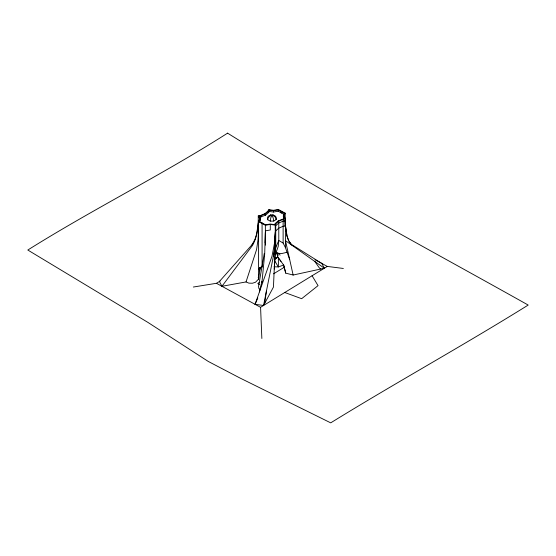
<?xml version="1.0" encoding="UTF-8"?>
<svg xmlns="http://www.w3.org/2000/svg" width="556" height="556" viewBox="0 0 556 556"><rect width="100%" height="100%" fill="white"/><g stroke="black" fill="none" stroke-linecap="round" stroke-linejoin="round"><path stroke-width="0.83" d="M258.47 239.309L258.596 228.648L258.081 239.295L256.573 249.588L246.03 281.934L221.948 286.291L219.411 281.482L253.161 243.452M265.149 242.944L265.365 232.332L264.698 254.009L261.939 282.365M291.726 245.092L288.772 240.922L287.063 236.112L285.485 225.91L283.122 226.278L278.785 228.182L275.741 230.803C274.323 239.149 275.116 247.934 273.371 256.344M270.272 221.135L267.735 219.759C267.707 214.526 277.632 213.066 276.137 219.613L273.754 221.073L270.272 221.135L270.744 217.994L271.884 215.248L273.024 214.519L273.441 215.422M274.254 269.062L275.741 247.587L275.741 223.741L278.785 221.128L283.122 219.217L285.485 218.855L285.485 247.74L289.697 259.603M275.255 232.179L274.428 243.597L272.009 256.156L255.072 304.313L263.544 305.487L273.441 287.104L275.255 246.933L263.544 305.487M266.407 291.149L264.684 303.368M285.159 226.181L285.159 213.15L278.382 209.466L273.462 210.307L268.499 209.619L268.013 210.995L264.969 213.615L260.625 215.519L258.269 215.888C258.345 225.958 257.595 236.606 252.431 245.502L221.948 286.291M278.076 255.489L278.056 253.175M258.269 222.942L256.684 233.805L254.982 239.323L252.028 244.73M264.267 253.432L258.526 286.59L258.943 288.613L260.625 289.78M259.402 291.893L261.952 281.19M259.471 270.925L260.097 268.499L261.897 266.734L258.596 268.756L260.097 268.499L258.596 279.077L255.482 282.253L252.382 283.247L248.866 283.129L246.03 281.934M270.077 215.478L270.563 214.56L271.884 215.248L273.204 217.945L273.754 221.073M268.666 212.468L269.034 210.105L273.482 210.717L278.188 209.918L284.387 213.295L284.387 214.602L278.188 211.231L273.482 212.031L269.034 211.419L268.666 212.468L265.483 215.2L259.145 217.479M275.255 254.009L275.255 225.124L275.741 223.741M275.255 227.029L275.741 225.646L278.785 223.032L283.122 221.121L285.485 220.76M258.206 277.416L258.596 279.077L258.596 221.594L259.749 218.703M268.666 211.155L265.483 213.893L259.145 216.166L260.472 218.689L259.367 221.448L265.566 224.826L270.272 224.019L274.713 224.638L275.088 223.588L278.271 220.85L284.609 218.577L283.282 216.048L284.387 213.295M259.638 222.073L260.472 218.689M285.159 213.15L283.998 216.034L285.485 218.855M275.741 247.587L278.785 240.47L278.785 221.128L278.271 220.85M255.072 304.313L257.817 297.953M275.081 252.32L276.763 250.645L278.257 246.287L278.785 240.47L283.122 243.055L285.485 247.74M274.157 259.888L277.778 257.094L274.733 258.846L277.652 257.074L275.088 258.651M262.55 223.081L262.078 223.373L262.078 266.894L258.596 268.756L261.278 267.089M281.677 211.37L281.197 211.662L281.197 212.969L281.677 212.677M193.349 287.028L216.444 283.296L220.106 281.051M259.235 282.601L257.769 283.504L259.492 284.436M273.545 273.837L284.519 267.116M216.444 283.296L260.576 307.308L327.31 266.421L343.358 268.465M258.596 268.756L262.05 266.678M277.611 257.226L275.581 258.401L277.875 257.219L277.096 252.89L275.22 251.368M283.692 264.969L278.382 266.956L274.032 266.769M287.049 252.146C283.351 253.307 278.625 254.898 275.484 251.666M281.009 261.355L277.875 257.219L283.657 265.059L285.742 273.142L293.137 275.039L324.343 268.242L321.806 263.426L291.316 244.32L288.515 240.435L286.959 235.918L285.485 225.91M258.596 221.594L265.365 225.277L270.285 224.436L275.255 225.124M265.365 230.844L270.285 230.003L270.285 224.436M284.755 292.498L301.651 298.697L318.046 285.638L312.076 275.755M264.969 213.615L265.483 213.893L265.483 215.2M314.988 259.715L327.31 266.421M324.343 268.242L285.485 240.665L293.137 275.039M320.742 269.028L319.283 267.832L314.828 261.487M278.987 253.453L280.106 255.169M274.574 260.597L278.382 266.956L278.382 257.491M283.942 218.626L283.282 216.048M258.269 215.888L260.472 220.002M277.291 255.065L276.207 252.174M283.657 265.059L285.742 273.142M276.137 219.613C276.144 214.31 265.768 213.302 267.735 219.759M285.631 229.878L285.159 220.204L285.235 226.278M260.576 307.308L261.855 338.493M283.122 219.217L283.122 243.055M278.188 209.918L278.188 211.231M273.482 210.717L273.482 212.031M269.034 210.105L269.034 211.419M265.365 225.277L265.365 245.133M260.938 215.888L260.938 217.201M227.578 133.148C162.47 174.654 93.206 209.014 27.8 250.026L147.91 322.404L208.278 361.449L239.302 377.677L330.702 422.852C395.948 382.604 463.106 345.582 528.2 305.063C427.515 248.588 325.552 194.322 227.578 133.148"/></g></svg>
